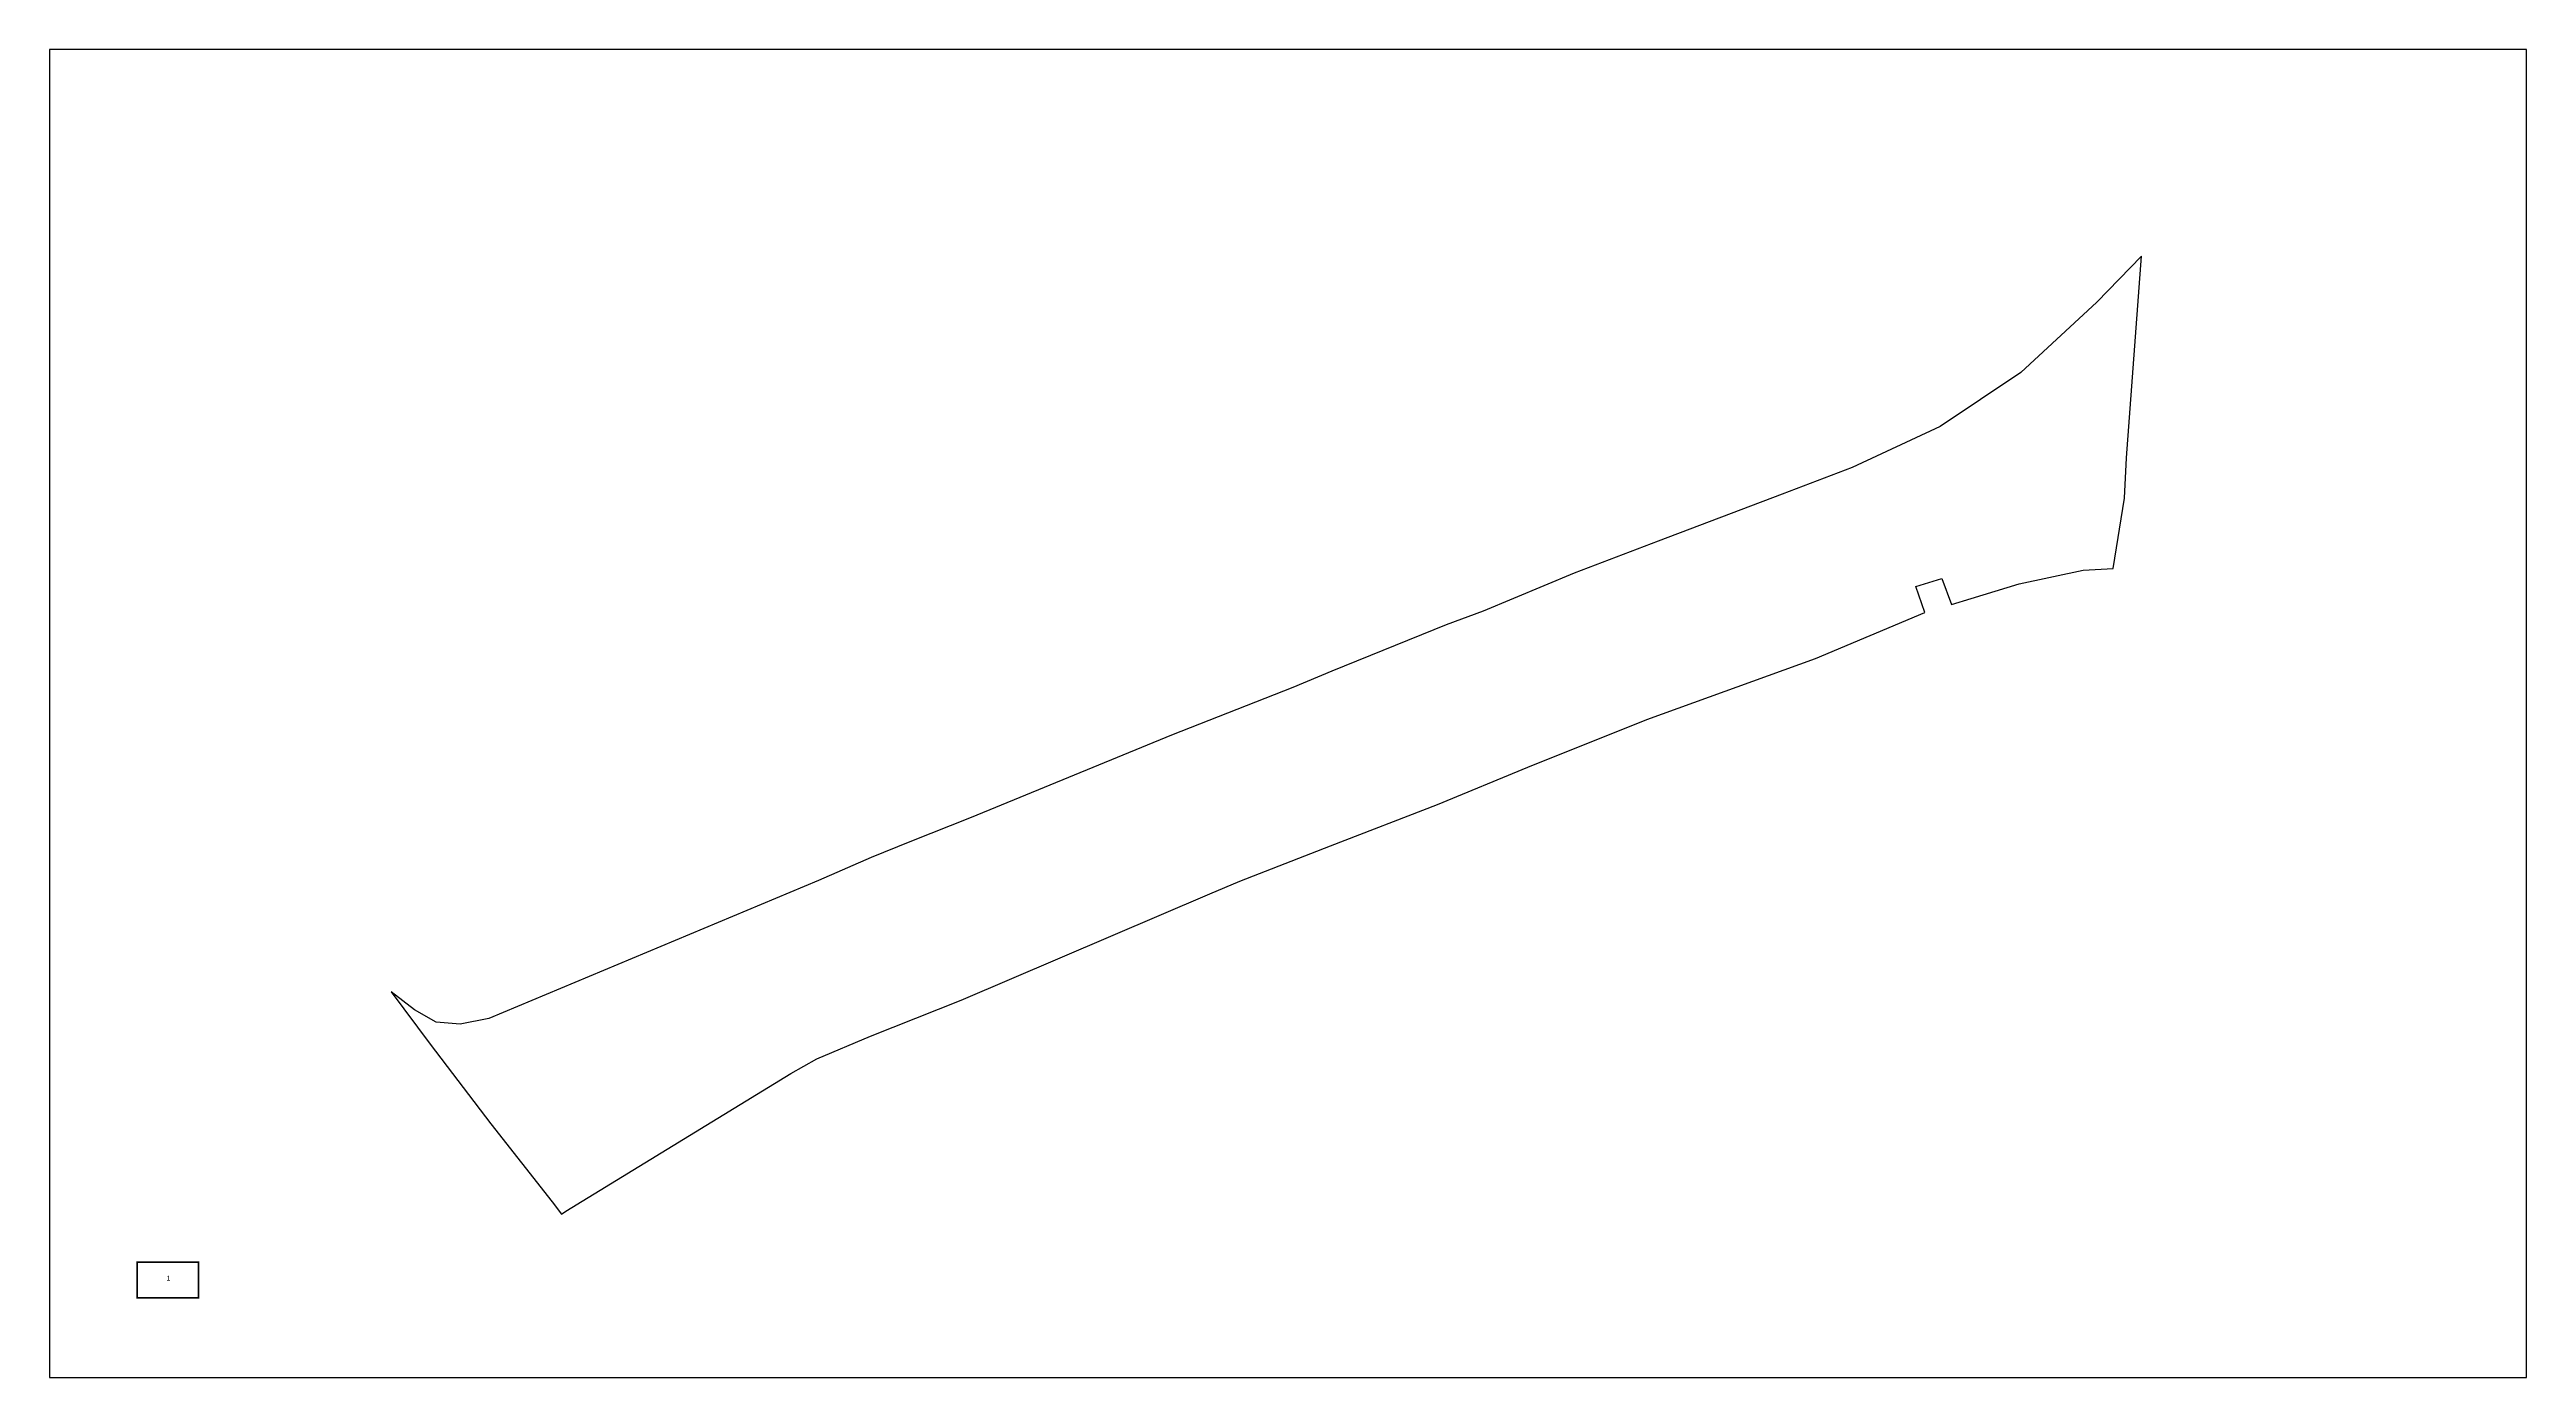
# Model space of a CAD drawing. Header units: millimetres. Extents: x 219990 to 220372, y 628482 to 628687.
import ezdxf

# ---------------------------------------------------------------- set-up
doc = ezdxf.new("R2010")
doc.units = ezdxf.units.MM
doc.layers.add('hadpasa', color=255, linetype='Continuous')
doc.layers.add('pgvul1', color=252, linetype='Continuous')
doc.styles.add('style1', font='hebtxt')

# ---------------------------------------------------------------- blocks, each defined once
blk = doc.blocks.new('hadpasa')
at = {"layer": 'hadpasa', "const_width": 0.25}
blk.add_lwpolyline([(-4.82, -2.88), (-4.82, 2.64), (4.65, 2.64), (4.65, -2.88)], close=True, dxfattribs=at)
at = {"style": 'style1', "flags": 1}
for tag, p in [('SIZE', (-0.39, 1.6)), ('SCALE', (-0.35, 0.67)), ('PAGES', (-0.32, -1.12))]:
    blk.add_attdef(tag, p, '', height=0.75, dxfattribs=at)
at = {"style": 'style1'}
blk.add_attdef('PAGE', (-0.28, -0.22), '', height=0.75, dxfattribs=at)

msp = doc.modelspace()

# ---------------------------------------------------------------- linework, layer by layer
at = {"layer": 'hadpasa'}
msp.add_lwpolyline([(220372.49, 628482.06), (220372.49, 628687.06), (219989.99, 628687.06), (219989.99, 628482.06)], close=True, dxfattribs=at)
at = {"layer": 'pgvul1'}
msp.add_lwpolyline([(220310.41, 628617.78), (220310.73, 628624.02), (220313.06, 628655.16), (220306.12, 628648.04), (220294.4, 628637.22), (220281.96, 628628.88), (220268.34, 628622.52), (220257.57, 628618.42), (220238.42, 628611.17), (220225.41, 628606.2), (220211.38, 628600.36), (220205.64, 628598.23), (220188.03, 628591.1), (220181.97, 628588.55), (220163.22, 628581.21), (220132.31, 628568.5), (220122.83, 628564.73), (220116.89, 628562.34), (220108.75, 628558.79), (220057.84, 628537.49), (220053.42, 628536.61), (220049.69, 628536.89), (220046.34, 628538.8), (220042.75, 628541.58), (220048.77, 628533.52), (220058.12, 628521.23), (220067.59, 628509.18), (220069.05, 628507.27), (220069.7, 628507.73), (220104.44, 628529), (220108.47, 628531.24), (220116.78, 628534.73), (220130.77, 628540.3), (220169.16, 628556.72), (220173.8, 628558.69), (220187.81, 628564.13), (220204.33, 628570.49), (220218.25, 628576.29), (220236.64, 628583.64), (220262.67, 628593.03), (220279.6, 628600.14), (220278.21, 628604.17), (220282.23, 628605.4), (220283.68, 628601.39), (220286.73, 628602.32), (220294.15, 628604.59), (220304.04, 628606.7), (220308.64, 628606.94)], close=True, dxfattribs=at)

# ---------------------------------------------------------------- block references
at = {"layer": 'hadpasa'}
msp.add_blockref('hadpasa', (220008.35, 628497.22), dxfattribs=at).add_auto_attribs({'PAGE': '1'})

doc.saveas('drawing.dxf')
